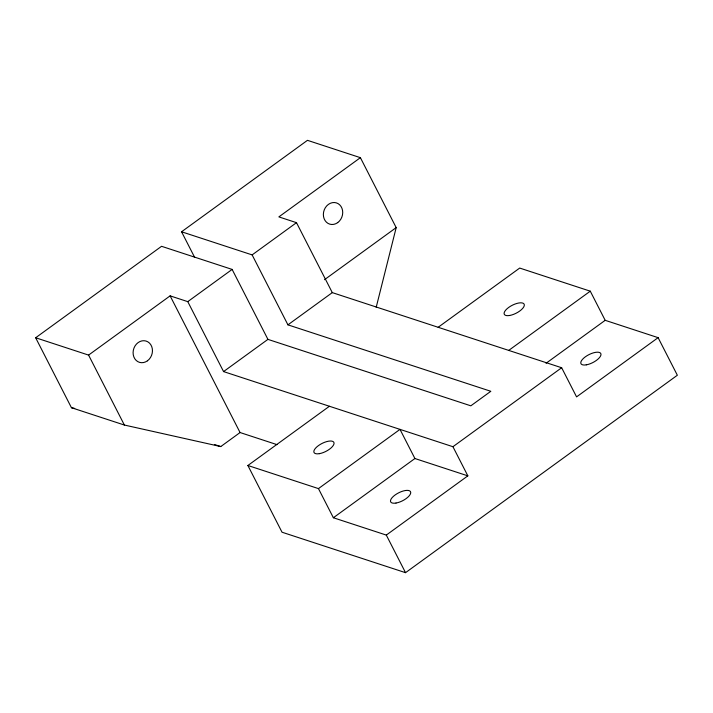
<?xml version="1.0" encoding="UTF-8"?>
<svg xmlns="http://www.w3.org/2000/svg" width="713" height="713" viewBox="0 0 713 713"><rect width="100%" height="100%" fill="white"/><g stroke="black" fill="none" stroke-linecap="round" stroke-linejoin="round"><path stroke-width="1.07" d="M376.206 307.258L396.187 227.616L360.395 157.671L307.463 140.327L181.557 231.778L194.711 257.491M277.018 444.645L240.067 432.541L220.763 446.57L124.374 425.037L71.443 407.702L35.65 337.757L161.557 246.306L232.135 269.416L267.928 339.37L470.83 405.822L490.829 391.294L287.927 324.843L252.135 254.898L181.557 231.778M35.65 337.757L88.581 355.092L170.122 295.859L187.769 301.644L223.561 371.589L452.933 446.712L467.844 475.856L386.303 535.08L333.372 517.745L318.453 488.601L247.883 465.491L329.424 406.258M360.395 157.671L278.854 216.895L296.492 222.67L332.294 292.615L561.657 367.739L576.567 396.883L658.117 337.659L677.35 375.243L405.537 572.673L282.027 532.219L247.883 465.491M187.769 301.644L232.135 269.416M252.135 254.898L296.492 222.67M324.504 279.683L396.187 227.616M223.561 371.589L267.928 339.37M287.927 324.843L332.294 292.615M438.147 327.294L519.697 268.061L590.275 291.18L605.185 320.324L658.117 337.659M318.453 488.601L400.002 429.378L414.913 458.521L467.844 475.856M508.725 350.404L590.275 291.18M333.372 517.745L414.913 458.521M546.042 363.282L605.185 320.324M452.933 446.712L561.657 367.739M71.443 407.702L74.696 408.424M214.408 444.484L220.763 446.57M386.303 535.08L405.537 572.673M170.122 295.859L240.067 432.541M88.581 355.092L124.374 425.037M396.009 503.048A11.15 4.43 -27.1 0 0 410.724 492.362A11.15 4.43 -27.1 0 0 395.091 494.991A11.15 4.43 -27.1 0 0 396.009 503.048M586.282 364.851A11.15 4.43 -27.1 0 0 600.988 354.165A11.15 4.43 -27.1 0 0 585.364 356.803A11.15 4.43 -27.1 0 0 586.282 364.851M147.439 360.814A11.15 9.519 -71.9 0 0 147.805 341.812A11.15 9.519 -71.9 0 0 133.09 352.498A11.15 9.519 -71.9 0 0 147.439 360.814M337.704 222.616A11.15 9.519 -71.9 0 0 338.069 203.615A11.15 9.519 -71.9 0 0 323.363 214.301A11.15 9.519 -71.9 0 0 337.704 222.616M509.608 315.485A11.15 4.43 -27.1 0 0 524.322 304.799A11.15 4.43 -27.1 0 0 508.699 307.428A11.15 4.43 -27.1 0 0 509.608 315.485M319.344 453.673A11.15 4.43 -27.1 0 0 334.049 442.987A11.15 4.43 -27.1 0 0 318.426 445.625A11.15 4.43 -27.1 0 0 319.344 453.673"/></g></svg>
